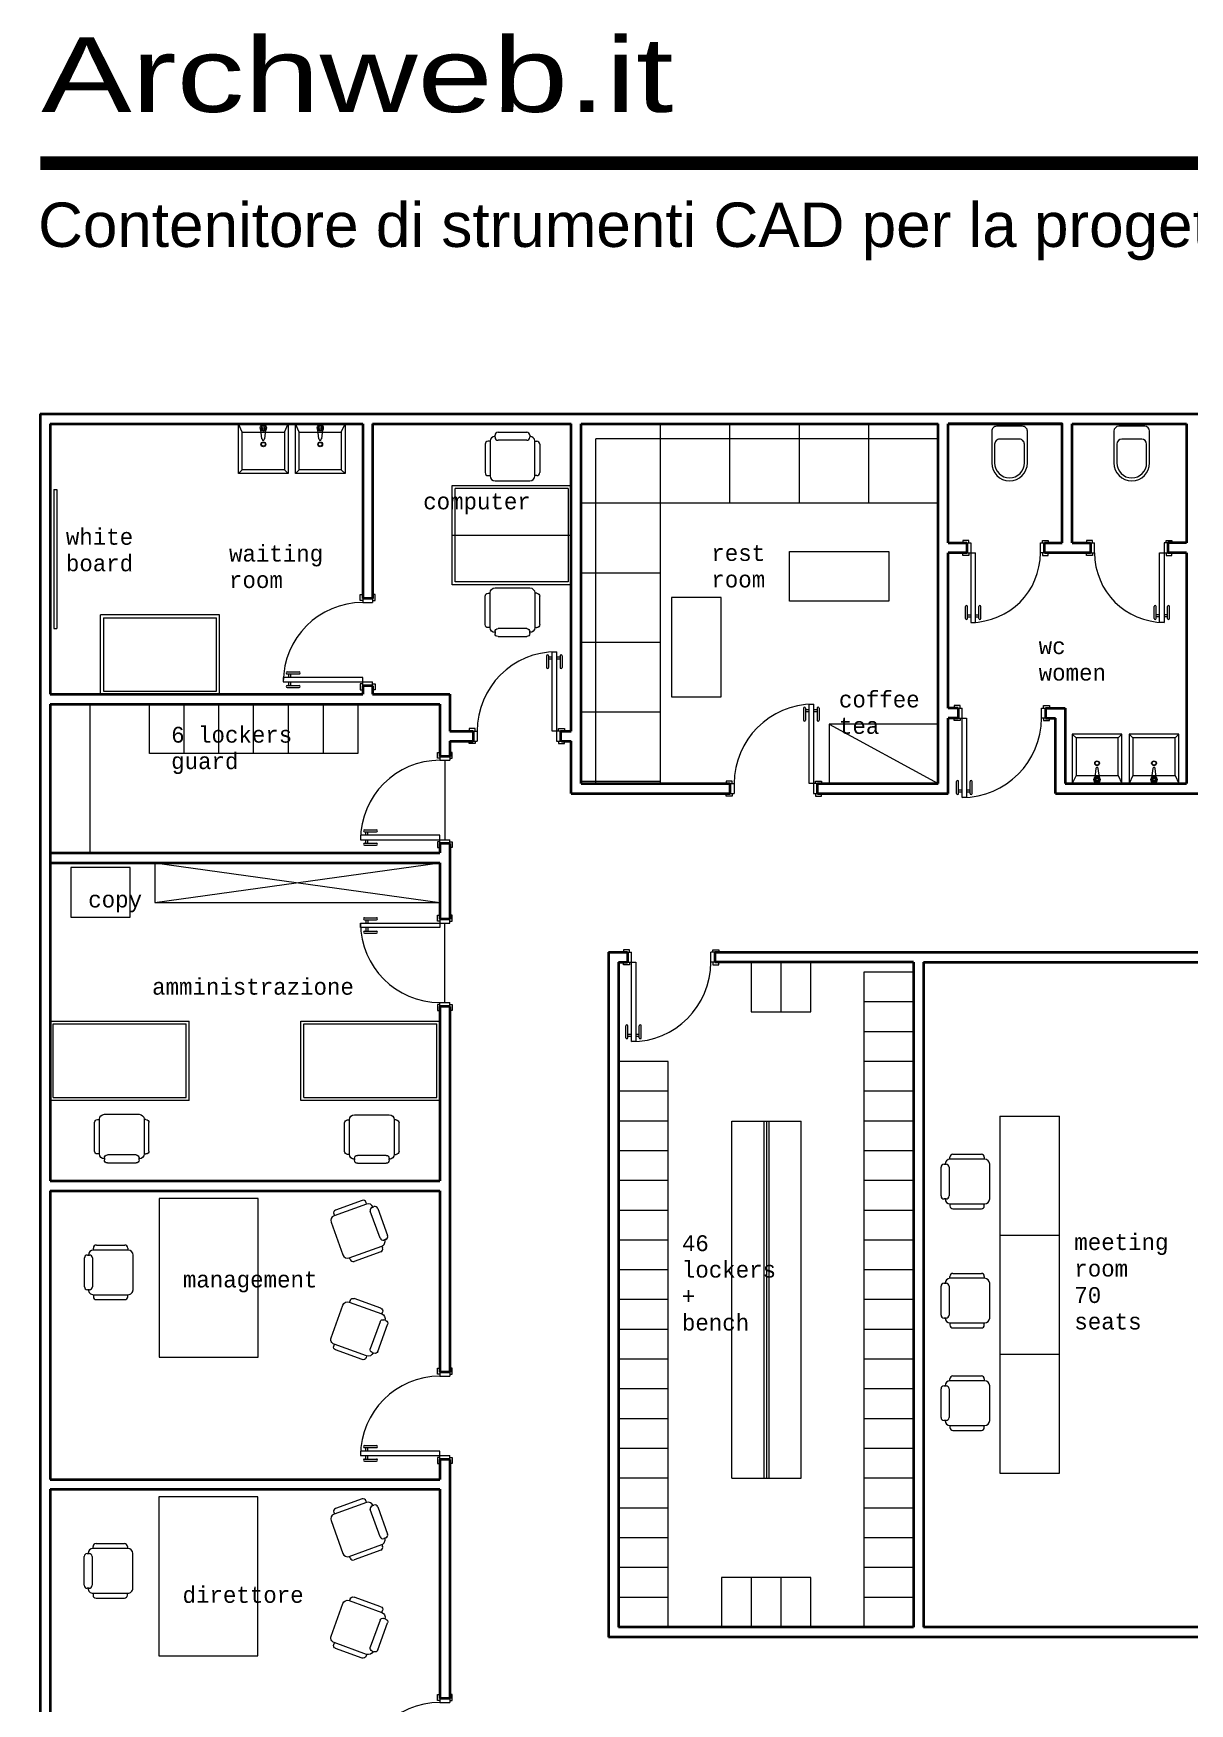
# Model space of a CAD drawing. Header units: millimetres. Extents: x 315.9 to 351.7, y 164.8 to 191.
# Drawn here: x 315.89 to 327.54, y 174.14 to 190.97 of the extents above; entities that cross this region are included whole.
import ezdxf

# ---------------------------------------------------------------- set-up
doc = ezdxf.new("R2010")
doc.units = ezdxf.units.MM
doc.linetypes.add('DASHED2', pattern=[9.525, 6.35, -3.175])
for name, color, linetype, lineweight in [('ARREDI attrezzature - furniture', 175, 'Continuous', 9), ('MURATURA sezioni - section wall', 7, 'Continuous', 40), ('PORTE finestre - doors windows', 252, 'Continuous', 5), ('PROIEZIONI finissime - fine lines', 251, 'Continuous', 9), ('www.archweb.it - All rights reserved', 2, 'Continuous', 5)]:
    doc.layers.add(name, color=color, linetype=linetype, lineweight=lineweight)
doc.layers.add('SCRITTE - txt', color=252, linetype='Continuous')
doc.styles.add('LUCIDA', font='lucon.TTF')
doc.styles.get("Standard").update_dxf_attribs({"font": 'arial.ttf'})

msp = doc.modelspace()

# ---------------------------------------------------------------- linework, layer by layer
at = {"layer": 'ARREDI attrezzature - furniture', "ltscale": 1.2}
for p, q in [((317.998, 186.953), (317.96, 187.035)), ((318.571, 186.953), (318.533, 187.035)), ((317.998, 186.573), (317.96, 186.535)), ((318.422, 186.573), (318.46, 186.535)), ((318.571, 186.573), (318.533, 186.535)), ((318.995, 186.573), (319.033, 186.535)), ((326.4, 183.872), (326.362, 183.91)), ((326.824, 183.872), (326.862, 183.91)), ((326.974, 183.872), (326.936, 183.91)), ((327.398, 183.872), (327.436, 183.91)), ((326.4, 183.492), (326.362, 183.41)), ((326.974, 183.492), (326.936, 183.41))]:
    msp.add_line(p, q, dxfattribs=at)
at = {"layer": 'ARREDI attrezzature - furniture'}
for p, q in [((318.422, 186.953), (318.46, 187.035)), ((318.995, 186.953), (319.033, 187.035)), ((322.212, 183.41), (322.212, 187.035)), ((322.912, 186.235), (322.912, 187.035)), ((323.612, 186.235), (323.612, 187.035)), ((324.312, 186.235), (324.312, 187.035)), ((327.092, 187.011), (326.832, 187.011)), ((317.998, 186.573), (317.998, 186.953)), ((317.998, 186.953), (318.422, 186.953)), ((318.196, 186.883), (318.186, 186.975)), ((318.233, 186.974), (318.221, 186.883)), ((318.422, 186.953), (318.422, 186.573)), ((318.571, 186.573), (318.571, 186.953)), ((318.571, 186.953), (318.995, 186.953)), ((318.77, 186.883), (318.759, 186.975)), ((318.807, 186.974), (318.795, 186.883)), ((318.995, 186.953), (318.995, 186.573)), ((320.445, 186.83), (320.445, 186.544)), ((320.495, 186.86), (320.475, 186.86)), ((320.495, 186.86), (320.495, 186.51)), ((320.545, 186.9), (320.545, 186.92)), ((320.545, 186.91), (320.545, 186.91)), ((320.575, 186.95), (320.865, 186.95)), ((320.865, 186.87), (320.575, 186.87)), ((320.895, 186.92), (320.895, 186.9)), ((320.945, 186.51), (320.945, 186.86)), ((320.945, 186.86), (320.965, 186.86)), ((320.995, 186.83), (320.995, 186.544)), ((321.562, 183.41), (321.562, 186.885)), ((325.012, 186.885), (321.562, 186.885)), ((326.782, 186.961), (326.782, 186.641)), ((326.812, 186.831), (326.812, 186.641)), ((327.062, 186.881), (326.862, 186.881)), ((327.112, 186.641), (327.112, 186.831)), ((327.142, 186.641), (327.142, 186.961)), ((318.422, 186.573), (317.998, 186.573)), ((318.995, 186.573), (318.571, 186.573)), ((320.475, 186.514), (320.495, 186.514)), ((320.965, 186.514), (320.945, 186.514)), ((316.1, 186.373), (316.13, 186.373)), ((316.1, 186.373), (316.1, 184.973)), ((316.13, 186.373), (316.13, 184.973)), ((320.112, 186.413), (321.312, 186.413)), ((320.112, 185.413), (320.112, 186.413)), ((320.142, 185.443), (320.142, 186.383)), ((321.282, 186.383), (320.142, 186.383)), ((320.545, 186.46), (320.895, 186.46)), ((321.282, 186.383), (321.282, 185.443)), ((321.312, 185.413), (321.312, 186.413)), ((325.012, 186.235), (321.412, 186.235)), ((320.112, 185.913), (321.312, 185.913)), ((321.412, 185.535), (322.212, 185.535)), ((321.312, 185.413), (320.112, 185.413)), ((321.282, 185.443), (320.142, 185.443)), ((320.475, 185.328), (320.495, 185.328)), ((320.495, 184.982), (320.495, 185.332)), ((320.545, 185.382), (320.895, 185.382)), ((320.945, 185.332), (320.945, 184.982)), ((320.965, 185.328), (320.945, 185.328)), ((320.445, 185.012), (320.445, 185.298)), ((320.995, 185.012), (320.995, 185.298)), ((316.1, 184.973), (316.13, 184.973)), ((317.768, 185.112), (316.568, 185.112)), ((316.568, 184.312), (316.568, 185.112)), ((316.598, 185.082), (316.598, 184.342)), ((316.598, 185.082), (317.738, 185.082)), ((317.738, 184.342), (317.738, 185.082)), ((317.768, 184.312), (317.768, 185.112)), ((320.495, 184.982), (320.475, 184.982)), ((320.865, 184.972), (320.575, 184.972)), ((320.945, 184.982), (320.965, 184.982)), ((320.545, 184.942), (320.545, 184.922)), ((320.545, 184.932), (320.545, 184.932)), ((320.575, 184.892), (320.865, 184.892)), ((320.895, 184.922), (320.895, 184.942)), ((321.412, 184.835), (322.212, 184.835)), ((316.568, 184.312), (317.768, 184.312)), ((316.598, 184.342), (317.738, 184.342)), ((321.412, 184.135), (322.212, 184.135)), ((323.912, 184.01), (325.012, 183.41)), ((326.824, 183.872), (326.4, 183.872)), ((326.4, 183.872), (326.4, 183.492)), ((326.824, 183.492), (326.824, 183.872)), ((327.398, 183.872), (326.974, 183.872)), ((326.974, 183.872), (326.974, 183.492)), ((327.398, 183.492), (327.398, 183.872)), ((320.039, 183.645), (320.039, 182.845)), ((326.4, 183.492), (326.824, 183.492)), ((326.599, 183.562), (326.588, 183.47)), ((326.636, 183.471), (326.624, 183.562)), ((326.824, 183.492), (326.862, 183.41)), ((326.974, 183.492), (327.398, 183.492)), ((327.173, 183.562), (327.162, 183.47)), ((327.209, 183.471), (327.197, 183.562)), ((327.398, 183.492), (327.436, 183.41)), ((321.412, 183.435), (322.212, 183.435)), ((320.039, 181.204), (320.039, 182.004)), ((324.262, 181.51), (324.262, 174.91)), ((316.062, 181.018), (317.462, 181.018)), ((316.062, 180.218), (316.062, 181.018)), ((316.092, 180.248), (316.092, 180.988)), ((316.092, 180.988), (317.432, 180.988)), ((317.432, 180.248), (317.432, 180.988)), ((317.462, 180.218), (317.462, 181.018)), ((318.589, 180.218), (318.589, 181.018)), ((318.589, 181.018), (319.989, 181.018)), ((318.619, 180.248), (318.619, 180.988)), ((318.619, 180.988), (319.959, 180.988)), ((319.959, 180.248), (319.959, 180.988)), ((319.989, 180.218), (319.989, 181.018)), ((321.789, 180.61), (321.789, 174.91)), ((317.462, 180.218), (316.062, 180.218)), ((316.092, 180.248), (317.432, 180.248)), ((319.989, 180.218), (318.589, 180.218)), ((318.619, 180.248), (319.959, 180.248)), ((316.508, 179.708), (316.508, 179.994)), ((316.538, 180.024), (316.558, 180.024)), ((316.558, 179.678), (316.558, 180.028)), ((316.608, 180.078), (316.958, 180.078)), ((317.008, 180.028), (317.008, 179.678)), ((317.027, 180.024), (317.008, 180.024)), ((317.057, 179.708), (317.057, 179.994)), ((319.028, 179.704), (319.028, 179.991)), ((319.058, 180.021), (319.078, 180.021)), ((319.078, 179.674), (319.078, 180.024)), ((319.128, 180.074), (319.478, 180.074)), ((319.528, 180.024), (319.528, 179.674)), ((319.548, 180.021), (319.528, 180.021)), ((319.578, 179.704), (319.578, 179.991)), ((322.931, 180.01), (323.631, 180.01)), ((322.931, 176.41), (322.931, 180.01)), ((323.258, 176.41), (323.258, 180.01)), ((323.283, 176.41), (323.283, 180.01)), ((323.308, 176.41), (323.308, 180.01)), ((323.631, 176.41), (323.631, 180.01)), ((325.632, 180.06), (325.632, 176.46)), ((325.632, 180.06), (326.232, 180.06)), ((326.232, 176.46), (326.232, 180.06)), ((316.558, 179.678), (316.538, 179.678)), ((316.608, 179.638), (316.608, 179.618)), ((316.608, 179.628), (316.608, 179.628)), ((316.928, 179.668), (316.638, 179.668)), ((316.638, 179.588), (316.928, 179.588)), ((316.958, 179.618), (316.958, 179.638)), ((317.008, 179.678), (317.027, 179.678)), ((319.078, 179.674), (319.058, 179.674)), ((319.128, 179.634), (319.128, 179.614)), ((319.128, 179.624), (319.128, 179.624)), ((319.448, 179.664), (319.158, 179.664)), ((319.158, 179.584), (319.448, 179.584)), ((319.478, 179.614), (319.478, 179.634)), ((319.528, 179.674), (319.548, 179.674)), ((325.13, 179.625), (325.13, 179.645)), ((325.48, 179.625), (325.13, 179.625)), ((325.16, 179.675), (325.446, 179.675)), ((325.476, 179.645), (325.476, 179.625)), ((325.04, 179.255), (325.04, 179.545)), ((325.07, 179.575), (325.09, 179.575)), ((325.12, 179.545), (325.12, 179.255)), ((325.53, 179.225), (325.53, 179.575)), ((318.919, 179.074), (318.926, 179.056)), ((319.251, 179.173), (318.922, 179.054)), ((319.206, 179.21), (318.937, 179.113)), ((319.251, 179.173), (319.245, 179.192)), ((319.387, 178.829), (319.288, 179.102)), ((319.306, 179.14), (319.325, 179.147)), ((319.315, 179.143), (319.315, 179.143)), ((319.363, 179.129), (319.462, 178.856)), ((325.09, 179.225), (325.07, 179.225)), ((325.08, 179.225), (325.08, 179.225)), ((325.13, 179.175), (325.48, 179.175)), ((325.13, 179.175), (325.13, 179.155)), ((325.16, 179.125), (325.446, 179.125)), ((325.476, 179.155), (325.476, 179.175)), ((318.892, 178.99), (319.011, 178.661)), ((316.527, 178.76), (316.813, 178.76)), ((319.075, 178.631), (319.404, 178.75)), ((319.404, 178.75), (319.411, 178.732)), ((319.444, 178.818), (319.425, 178.811)), ((325.632, 178.86), (326.232, 178.86)), ((316.407, 178.34), (316.407, 178.63)), ((316.437, 178.66), (316.457, 178.66)), ((316.487, 178.63), (316.487, 178.34)), ((316.497, 178.71), (316.497, 178.73)), ((316.847, 178.71), (316.497, 178.71)), ((316.843, 178.73), (316.843, 178.71)), ((316.897, 178.31), (316.897, 178.66)), ((319.086, 178.614), (319.079, 178.632)), ((319.393, 178.693), (319.124, 178.596)), ((325.13, 178.425), (325.13, 178.445)), ((325.48, 178.425), (325.13, 178.425)), ((325.16, 178.475), (325.446, 178.475)), ((325.476, 178.445), (325.476, 178.425)), ((316.457, 178.31), (316.437, 178.31)), ((316.447, 178.31), (316.447, 178.31)), ((316.497, 178.26), (316.847, 178.26)), ((316.497, 178.26), (316.497, 178.24)), ((316.843, 178.24), (316.843, 178.26)), ((325.04, 178.055), (325.04, 178.345)), ((325.07, 178.375), (325.09, 178.375)), ((325.12, 178.345), (325.12, 178.055)), ((325.53, 178.025), (325.53, 178.375)), ((316.527, 178.21), (316.813, 178.21)), ((318.892, 177.826), (319.011, 178.155)), ((319.075, 178.185), (319.404, 178.066)), ((319.086, 178.203), (319.079, 178.184)), ((319.393, 178.123), (319.124, 178.221)), ((319.404, 178.066), (319.411, 178.085)), ((319.387, 177.988), (319.288, 177.715)), ((319.363, 177.688), (319.462, 177.961)), ((319.444, 177.999), (319.425, 178.006)), ((325.09, 178.025), (325.07, 178.025)), ((325.08, 178.025), (325.08, 178.025)), ((325.13, 177.975), (325.48, 177.975)), ((325.13, 177.975), (325.13, 177.955)), ((325.16, 177.925), (325.446, 177.925)), ((325.476, 177.955), (325.476, 177.975)), ((318.919, 177.742), (318.926, 177.761)), ((319.251, 177.643), (318.922, 177.762)), ((319.206, 177.607), (318.937, 177.704)), ((319.251, 177.643), (319.245, 177.625)), ((319.306, 177.677), (319.325, 177.67)), ((319.315, 177.673), (319.315, 177.673)), ((325.632, 177.66), (326.232, 177.66)), ((325.13, 177.392), (325.13, 177.412)), ((325.48, 177.392), (325.13, 177.392)), ((325.16, 177.442), (325.446, 177.442)), ((325.476, 177.412), (325.476, 177.392)), ((325.04, 177.022), (325.04, 177.312)), ((325.07, 177.342), (325.09, 177.342)), ((325.12, 177.312), (325.12, 177.022)), ((325.53, 176.992), (325.53, 177.342)), ((325.09, 176.992), (325.07, 176.992)), ((325.08, 176.992), (325.08, 176.992)), ((325.13, 176.942), (325.48, 176.942)), ((325.13, 176.942), (325.13, 176.922)), ((325.16, 176.892), (325.446, 176.892)), ((325.476, 176.922), (325.476, 176.942)), ((322.931, 176.41), (323.631, 176.41)), ((325.632, 176.46), (326.232, 176.46)), ((318.919, 176.067), (318.926, 176.048)), ((319.251, 176.166), (318.922, 176.047)), ((319.206, 176.202), (318.937, 176.105)), ((319.251, 176.166), (319.245, 176.184)), ((319.387, 175.821), (319.288, 176.094)), ((319.306, 176.132), (319.325, 176.139)), ((319.315, 176.136), (319.315, 176.136)), ((319.363, 176.121), (319.462, 175.848)), ((318.892, 175.983), (319.011, 175.653)), ((316.494, 175.702), (316.494, 175.722)), ((316.524, 175.752), (316.81, 175.752)), ((316.84, 175.722), (316.84, 175.702)), ((319.075, 175.623), (319.404, 175.743)), ((319.404, 175.743), (319.411, 175.724)), ((319.444, 175.81), (319.425, 175.803)), ((316.404, 175.332), (316.404, 175.622)), ((316.434, 175.652), (316.454, 175.652)), ((316.484, 175.622), (316.484, 175.332)), ((316.844, 175.702), (316.494, 175.702)), ((316.894, 175.302), (316.894, 175.652)), ((319.086, 175.606), (319.079, 175.625)), ((319.393, 175.685), (319.124, 175.588)), ((316.454, 175.302), (316.434, 175.302)), ((316.444, 175.302), (316.444, 175.302)), ((316.494, 175.252), (316.844, 175.252)), ((316.494, 175.252), (316.494, 175.232)), ((316.524, 175.202), (316.81, 175.202)), ((316.84, 175.232), (316.84, 175.252)), ((319.393, 175.116), (319.124, 175.213)), ((318.892, 174.819), (319.011, 175.148)), ((319.075, 175.178), (319.404, 175.059)), ((319.086, 175.195), (319.079, 175.177)), ((319.404, 175.059), (319.411, 175.077)), ((319.387, 174.98), (319.288, 174.707)), ((319.363, 174.68), (319.462, 174.953)), ((319.444, 174.991), (319.425, 174.998)), ((318.919, 174.735), (318.926, 174.753)), ((319.251, 174.636), (318.922, 174.755)), ((319.206, 174.599), (318.937, 174.696)), ((319.251, 174.636), (319.245, 174.617)), ((319.306, 174.669), (319.325, 174.662)), ((319.315, 174.666), (319.315, 174.666))]:
    msp.add_line(p, q, dxfattribs=at)
at = {"layer": 'ARREDI attrezzature - furniture', "linetype": 'Continuous'}
for p, q in [((316.462, 184.212), (316.462, 182.712)), ((318.812, 184.212), (318.812, 183.712)), ((317.115, 182.212), (319.989, 182.612)), ((317.115, 182.612), (317.115, 182.212)), ((317.115, 182.612), (319.989, 182.212)), ((317.115, 182.212), (319.989, 182.212))]:
    msp.add_line(p, q, dxfattribs=at)
at = {"layer": 'ARREDI attrezzature - furniture'}
for points in [[(318.46, 187.035), (318.46, 186.535), (317.96, 186.535), (317.96, 187.035)], [(318.195, 187.014), (318.187, 186.987), (318.21, 186.97), (318.233, 186.987), (318.224, 187.014)], [(319.033, 187.035), (319.033, 186.535), (318.533, 186.535), (318.533, 187.035)], [(318.769, 187.014), (318.76, 186.987), (318.783, 186.97), (318.806, 186.987), (318.797, 187.014)], [(323.514, 185.748), (324.514, 185.748), (324.514, 185.248), (323.514, 185.248)], [(322.323, 185.286), (322.323, 184.286), (322.823, 184.286), (322.823, 185.286)], [(323.912, 184.01), (323.912, 183.41), (325.012, 183.41), (325.012, 184.01)], [(326.862, 183.41), (326.862, 183.91), (326.362, 183.91), (326.362, 183.41)], [(327.436, 183.41), (327.436, 183.91), (326.936, 183.91), (326.936, 183.41)], [(326.598, 183.431), (326.589, 183.458), (326.612, 183.475), (326.635, 183.458), (326.626, 183.431)], [(327.172, 183.431), (327.163, 183.458), (327.186, 183.475), (327.209, 183.458), (327.2, 183.431)], [(316.269, 182.066), (316.869, 182.066), (316.869, 182.566), (316.269, 182.566)], [(317.159, 177.63), (318.159, 177.63), (318.159, 179.23), (317.159, 179.23)], [(317.156, 174.622), (318.156, 174.622), (318.156, 176.222), (317.156, 176.222)]]:
    msp.add_lwpolyline(points, close=True, dxfattribs=at)
for points in [[(325.91, 186.641), (325.91, 186.961, 0.414214), (325.86, 187.011), (325.6, 187.011, 0.414214), (325.55, 186.961), (325.55, 186.641)], [(325.88, 186.641), (325.88, 186.831, 0.414214), (325.83, 186.881), (325.63, 186.881, 0.414214), (325.58, 186.831), (325.58, 186.641)]]:
    msp.add_lwpolyline(points, format="xyb", dxfattribs=at)
at = {"layer": 'ARREDI attrezzature - furniture', "linetype": 'Continuous'}
for points in [[(318.812, 183.712), (317.062, 183.712), (317.062, 184.212), (318.812, 184.212)], [(317.412, 183.712), (317.412, 184.212)], [(317.762, 183.712), (317.762, 184.212)], [(318.112, 183.712), (318.112, 184.212)], [(318.462, 183.712), (318.462, 184.212)], [(318.812, 184.212), (319.162, 184.212), (319.162, 183.712), (318.812, 183.712)]]:
    msp.add_lwpolyline(points, dxfattribs=at)
at = {"layer": 'ARREDI attrezzature - furniture'}
for points in [[(323.726, 181.61), (323.126, 181.61), (323.126, 181.11), (323.726, 181.11)], [(323.426, 181.61), (323.426, 181.11)], [(323.726, 181.11), (323.726, 181.61)], [(324.762, 181.51), (324.262, 181.51)], [(324.262, 174.91), (324.762, 174.91), (324.762, 181.51)], [(324.762, 181.21), (324.262, 181.21)], [(324.762, 180.91), (324.262, 180.91)], [(322.289, 180.61), (321.789, 180.61)], [(321.789, 174.91), (322.289, 174.91), (322.289, 180.61)], [(324.762, 180.61), (324.262, 180.61)], [(322.289, 180.31), (321.789, 180.31)], [(324.762, 180.31), (324.262, 180.31)], [(322.289, 180.01), (321.789, 180.01)], [(324.762, 180.01), (324.262, 180.01)], [(322.289, 179.71), (321.789, 179.71)], [(324.762, 179.71), (324.262, 179.71)], [(322.289, 179.41), (321.789, 179.41)], [(324.762, 179.41), (324.262, 179.41)], [(322.289, 179.11), (321.789, 179.11)], [(324.762, 179.11), (324.262, 179.11)], [(322.289, 178.81), (321.789, 178.81)], [(324.762, 178.81), (324.262, 178.81)], [(322.289, 178.51), (321.789, 178.51)], [(324.762, 178.51), (324.262, 178.51)], [(322.289, 178.21), (321.789, 178.21)], [(324.762, 178.21), (324.262, 178.21)], [(322.289, 177.91), (321.789, 177.91)], [(324.762, 177.91), (324.262, 177.91)], [(322.289, 177.61), (321.789, 177.61)], [(324.762, 177.61), (324.262, 177.61)], [(322.289, 177.31), (321.789, 177.31)], [(324.762, 177.31), (324.262, 177.31)], [(322.289, 177.01), (321.789, 177.01)], [(324.762, 177.01), (324.262, 177.01)], [(322.289, 176.71), (321.789, 176.71)], [(324.762, 176.71), (324.262, 176.71)], [(322.289, 176.41), (321.789, 176.41)], [(324.762, 176.41), (324.262, 176.41)], [(322.289, 176.11), (321.789, 176.11)], [(324.762, 176.11), (324.262, 176.11)], [(322.289, 175.81), (321.789, 175.81)], [(324.762, 175.81), (324.262, 175.81)], [(322.289, 175.51), (321.789, 175.51)], [(323.726, 175.41), (322.826, 175.41), (322.826, 174.91), (323.726, 174.91)], [(323.126, 175.41), (323.126, 174.91)], [(323.426, 175.41), (323.426, 174.91)], [(323.726, 174.91), (323.726, 175.41)], [(324.762, 175.51), (324.262, 175.51)], [(322.289, 175.21), (321.789, 175.21)], [(324.762, 175.21), (324.262, 175.21)]]:
    msp.add_lwpolyline(points, dxfattribs=at)
for centre, radius in [((318.21, 186.994), 0.0309), ((318.21, 186.994), 0.0126), ((318.783, 186.994), 0.0309), ((318.783, 186.994), 0.0126), ((318.21, 186.829), 0.0238), ((318.21, 186.829), 0.019), ((318.783, 186.829), 0.0238), ((318.783, 186.829), 0.019), ((326.612, 183.616), 0.0238), ((326.612, 183.616), 0.019), ((327.186, 183.616), 0.0238), ((327.186, 183.616), 0.019), ((326.612, 183.451), 0.0309), ((326.612, 183.451), 0.0126), ((327.186, 183.451), 0.0309), ((327.186, 183.451), 0.0126)]:
    msp.add_circle(centre, radius, dxfattribs=at)
for centre, radius, start, end in [((326.832, 186.961), 0.05, 90, 180), ((327.092, 186.961), 0.05, 0, 90), ((318.209, 186.883), 0.0123, 179.5099, 359.5099), ((318.782, 186.883), 0.0123, 179.5099, 359.5099), ((326.862, 186.831), 0.05, 90, 180), ((327.062, 186.831), 0.05, 0, 90), ((325.73, 186.641), 0.18, 180, 0), ((325.73, 186.641), 0.15, 180, 0), ((326.962, 186.641), 0.18, 180, 0), ((326.962, 186.641), 0.15, 180, 0), ((326.611, 183.562), 0.0123, 0.4901, 180.4901), ((327.185, 183.562), 0.0123, 0.4901, 180.4901)]:
    msp.add_arc(centre, radius, start, end, dxfattribs=at)
for centre, major_axis, start_param, end_param in [((320.475, 186.83), (-0.0212, 0.0212), -0.785398, 0.785398), ((320.545, 186.86), (0.0354, 0.0354), 0.785398, 2.356194), ((320.575, 186.92), (-0.0212, 0.0212), -0.785398, 0.785398), ((320.575, 186.9), (-0.0212, 0.0212), 0.785398, 2.356194), ((320.865, 186.92), (-0.0212, 0.0212), 3.926991, 5.497787), ((320.865, 186.9), (0.0212, 0.0212), 3.926991, 5.497787), ((320.895, 186.86), (-0.0354, 0.0354), 3.926991, 5.497787), ((320.965, 186.83), (0.0212, 0.0212), 5.497787, 7.068583), ((320.475, 186.544), (0.0212, 0.0212), 2.356194, 3.926991), ((320.545, 186.51), (-0.0354, 0.0354), 0.785398, 2.356194), ((320.895, 186.51), (0.0354, 0.0354), 3.926991, 5.497787), ((320.965, 186.544), (-0.0212, 0.0212), 2.356194, 3.926991), ((325.13, 179.575), (-0.0354, 0.0354), -0.785398, 0.785398), ((325.16, 179.645), (-0.0212, 0.0212), -0.785398, 0.785398), ((325.446, 179.645), (0.0212, 0.0212), 5.497787, 7.068583), ((325.48, 179.575), (-0.0354, 0.0354), 3.926991, 5.497787), ((325.07, 179.545), (-0.0212, 0.0212), -0.785398, 0.785398), ((325.09, 179.545), (0.0212, 0.0212), 5.497787, 7.068583), ((325.07, 179.255), (0.0212, 0.0212), 2.356194, 3.926991), ((325.09, 179.255), (-0.0212, 0.0212), 2.356194, 3.926991), ((318.947, 179.084), (0.0212, 0.0212), 1.132612, 2.703408), ((319.216, 179.182), (0.0212, 0.0212), 5.845001, 7.415797), ((319.268, 179.126), (0.0354, 0.0354), 5.845001, 7.415797), ((319.316, 179.112), (0.0212, 0.0212), 1.132612, 2.703408), ((319.335, 179.119), (0.0212, 0.0212), 5.845001, 7.415797), ((325.13, 179.225), (-0.0354, 0.0354), 0.785398, 2.356194), ((325.16, 179.155), (0.0212, 0.0212), 2.356194, 3.926991), ((325.446, 179.155), (-0.0212, 0.0212), 2.356194, 3.926991), ((325.48, 179.225), (0.0354, 0.0354), 3.926991, 5.497787), ((318.939, 179.007), (0.0354, 0.0354), 1.132612, 2.703408), ((316.527, 178.73), (0.0212, 0.0212), 0.785398, 2.356194), ((316.813, 178.73), (-0.0212, 0.0212), 3.926991, 5.497787), ((319.415, 178.839), (0.0212, 0.0212), 2.703408, 4.274204), ((319.387, 178.797), (0.0354, 0.0354), 4.274204, 5.845001), ((319.434, 178.846), (0.0212, 0.0212), 4.274204, 5.845001), ((316.437, 178.63), (0.0212, 0.0212), 0.785398, 2.356194), ((316.497, 178.66), (0.0354, 0.0354), 0.785398, 2.356194), ((316.457, 178.63), (-0.0212, 0.0212), 3.926991, 5.497787), ((316.847, 178.66), (0.0354, 0.0354), 5.497787, 7.068583), ((319.058, 178.678), (0.0354, 0.0354), 2.703408, 4.274204), ((319.114, 178.624), (0.0212, 0.0212), 2.703408, 4.274204), ((319.383, 178.721), (0.0212, 0.0212), 4.274204, 5.845001), ((325.13, 178.375), (-0.0354, 0.0354), -0.785398, 0.785398), ((325.16, 178.445), (-0.0212, 0.0212), -0.785398, 0.785398), ((325.446, 178.445), (0.0212, 0.0212), 5.497787, 7.068583), ((325.48, 178.375), (-0.0354, 0.0354), 3.926991, 5.497787), ((316.437, 178.34), (-0.0212, 0.0212), 0.785398, 2.356194), ((316.497, 178.31), (0.0354, 0.0354), 2.356194, 3.926991), ((316.457, 178.34), (0.0212, 0.0212), 3.926991, 5.497787), ((316.527, 178.24), (-0.0212, 0.0212), 0.785398, 2.356194), ((316.813, 178.24), (0.0212, 0.0212), 3.926991, 5.497787), ((316.847, 178.31), (-0.0354, 0.0354), 2.356194, 3.926991), ((325.07, 178.345), (-0.0212, 0.0212), -0.785398, 0.785398), ((325.09, 178.345), (0.0212, 0.0212), 5.497787, 7.068583), ((325.07, 178.055), (0.0212, 0.0212), 2.356194, 3.926991), ((325.13, 178.025), (-0.0354, 0.0354), 0.785398, 2.356194), ((325.09, 178.055), (-0.0212, 0.0212), 2.356194, 3.926991), ((325.16, 177.955), (0.0212, 0.0212), 2.356194, 3.926991), ((325.446, 177.955), (-0.0212, 0.0212), 2.356194, 3.926991), ((325.48, 178.025), (0.0354, 0.0354), 3.926991, 5.497787), ((325.13, 177.342), (-0.0354, 0.0354), -0.785398, 0.785398), ((325.16, 177.412), (-0.0212, 0.0212), -0.785398, 0.785398), ((325.446, 177.412), (0.0212, 0.0212), 5.497787, 7.068583), ((325.48, 177.342), (-0.0354, 0.0354), 3.926991, 5.497787), ((325.07, 177.312), (-0.0212, 0.0212), -0.785398, 0.785398), ((325.09, 177.312), (0.0212, 0.0212), 5.497787, 7.068583), ((325.07, 177.022), (0.0212, 0.0212), 2.356194, 3.926991), ((325.13, 176.992), (-0.0354, 0.0354), 0.785398, 2.356194), ((325.09, 177.022), (-0.0212, 0.0212), 2.356194, 3.926991), ((325.16, 176.922), (0.0212, 0.0212), 2.356194, 3.926991), ((325.446, 176.922), (-0.0212, 0.0212), 2.356194, 3.926991), ((325.48, 176.992), (0.0354, 0.0354), 3.926991, 5.497787), ((318.939, 176), (0.0354, 0.0354), 1.132612, 2.703408), ((318.947, 176.077), (0.0212, 0.0212), 1.132612, 2.703408), ((319.216, 176.174), (0.0212, 0.0212), 5.845001, 7.415797), ((319.268, 176.119), (0.0354, 0.0354), 5.845001, 7.415797), ((319.316, 176.104), (0.0212, 0.0212), 1.132612, 2.703408), ((319.335, 176.111), (0.0212, 0.0212), 5.845001, 7.415797), ((316.524, 175.722), (0.0212, 0.0212), 0.785398, 2.356194), ((316.81, 175.722), (-0.0212, 0.0212), 3.926991, 5.497787), ((319.415, 175.831), (0.0212, 0.0212), 2.703408, 4.274204), ((319.383, 175.714), (0.0212, 0.0212), 4.274204, 5.845001), ((319.387, 175.79), (0.0354, 0.0354), 4.274204, 5.845001), ((319.434, 175.838), (0.0212, 0.0212), 4.274204, 5.845001), ((316.434, 175.622), (0.0212, 0.0212), 0.785398, 2.356194), ((316.494, 175.652), (0.0354, 0.0354), 0.785398, 2.356194), ((316.454, 175.622), (-0.0212, 0.0212), 3.926991, 5.497787), ((316.844, 175.652), (0.0354, 0.0354), 5.497787, 7.068583), ((319.058, 175.67), (0.0354, 0.0354), 2.703408, 4.274204), ((319.114, 175.616), (0.0212, 0.0212), 2.703408, 4.274204), ((316.434, 175.332), (-0.0212, 0.0212), 0.785398, 2.356194), ((316.494, 175.302), (0.0354, 0.0354), 2.356194, 3.926991), ((316.454, 175.332), (0.0212, 0.0212), 3.926991, 5.497787), ((316.524, 175.232), (-0.0212, 0.0212), 0.785398, 2.356194), ((316.81, 175.232), (0.0212, 0.0212), 3.926991, 5.497787), ((316.844, 175.302), (-0.0354, 0.0354), 2.356194, 3.926991)]:
    msp.add_ellipse(centre, major_axis=major_axis, ratio=1, start_param=start_param, end_param=end_param, dxfattribs=at)
at = {"layer": 'ARREDI attrezzature - furniture', "extrusion": (0, 0, -1)}
for centre, major_axis, start_param, end_param in [((320.475, 185.298), (-0.0212, 0.0212), 5.497787, 7.068583), ((320.545, 185.332), (0.0354, 0.0354), 3.926991, 5.497787), ((320.895, 185.332), (-0.0354, 0.0354), 0.785398, 2.356194), ((320.965, 185.298), (0.0212, 0.0212), -0.785398, 0.785398), ((320.475, 185.012), (0.0212, 0.0212), 2.356194, 3.926991), ((320.545, 184.982), (-0.0354, 0.0354), 3.926991, 5.497787), ((320.575, 184.942), (0.0212, 0.0212), 3.926991, 5.497787), ((320.865, 184.942), (-0.0212, 0.0212), 0.785398, 2.356194), ((320.895, 184.982), (0.0354, 0.0354), 0.785398, 2.356194), ((320.965, 185.012), (-0.0212, 0.0212), 2.356194, 3.926991), ((320.575, 184.922), (0.0212, 0.0212), 2.356194, 3.926991), ((320.865, 184.922), (0.0212, 0.0212), 0.785398, 2.356194), ((316.538, 179.994), (-0.0212, 0.0212), 5.497787, 7.068583), ((316.608, 180.028), (-0.0354, 0.0354), 5.497787, 7.068583), ((316.958, 180.028), (-0.0354, 0.0354), 0.785398, 2.356194), ((317.027, 179.994), (0.0212, 0.0212), -0.785398, 0.785398), ((319.058, 179.991), (-0.0212, 0.0212), 5.497787, 7.068583), ((319.128, 180.024), (-0.0354, 0.0354), 5.497787, 7.068583), ((319.478, 180.024), (-0.0354, 0.0354), 0.785398, 2.356194), ((319.548, 179.991), (0.0212, 0.0212), -0.785398, 0.785398), ((316.538, 179.708), (0.0212, 0.0212), 2.356194, 3.926991), ((316.608, 179.678), (-0.0354, 0.0354), 3.926991, 5.497787), ((316.638, 179.638), (0.0212, 0.0212), 3.926991, 5.497787), ((316.638, 179.618), (0.0212, 0.0212), 2.356194, 3.926991), ((316.928, 179.638), (-0.0212, 0.0212), 0.785398, 2.356194), ((316.928, 179.618), (0.0212, 0.0212), 0.785398, 2.356194), ((316.958, 179.678), (0.0354, 0.0354), 0.785398, 2.356194), ((317.027, 179.708), (-0.0212, 0.0212), 2.356194, 3.926991), ((319.058, 179.704), (0.0212, 0.0212), 2.356194, 3.926991), ((319.128, 179.674), (-0.0354, 0.0354), 3.926991, 5.497787), ((319.158, 179.634), (0.0212, 0.0212), 3.926991, 5.497787), ((319.158, 179.614), (0.0212, 0.0212), 2.356194, 3.926991), ((319.448, 179.634), (-0.0212, 0.0212), 0.785398, 2.356194), ((319.448, 179.614), (0.0212, 0.0212), 0.785398, 2.356194), ((319.478, 179.674), (0.0354, 0.0354), 0.785398, 2.356194), ((319.548, 179.704), (-0.0212, 0.0212), 2.356194, 3.926991), ((319.058, 178.138), (-0.0354, 0.0354), 5.845001, 7.415797), ((319.114, 178.193), (-0.0212, 0.0212), 5.845001, 7.415797), ((319.383, 178.095), (-0.0212, 0.0212), 1.132612, 2.703408), ((319.387, 178.019), (-0.0354, 0.0354), 1.132612, 2.703408), ((319.415, 177.978), (-0.0212, 0.0212), 5.845001, 7.415797), ((319.434, 177.971), (-0.0212, 0.0212), 1.132612, 2.703408), ((318.939, 177.809), (-0.0354, 0.0354), 4.274204, 5.845001), ((318.947, 177.732), (-0.0212, 0.0212), 4.274204, 5.845001), ((319.216, 177.635), (-0.0212, 0.0212), 2.703408, 4.274204), ((319.268, 177.69), (-0.0354, 0.0354), 2.703408, 4.274204), ((319.316, 177.705), (-0.0212, 0.0212), 4.274204, 5.845001), ((319.335, 177.698), (-0.0212, 0.0212), 2.703408, 4.274204), ((319.114, 175.185), (-0.0212, 0.0212), 5.845001, 7.415797), ((319.058, 175.131), (-0.0354, 0.0354), 5.845001, 7.415797), ((319.383, 175.088), (-0.0212, 0.0212), 1.132612, 2.703408), ((319.387, 175.012), (-0.0354, 0.0354), 1.132612, 2.703408), ((319.415, 174.97), (-0.0212, 0.0212), 5.845001, 7.415797), ((319.434, 174.963), (-0.0212, 0.0212), 1.132612, 2.703408), ((318.939, 174.802), (-0.0354, 0.0354), 4.274204, 5.845001), ((318.947, 174.725), (-0.0212, 0.0212), 4.274204, 5.845001), ((319.316, 174.697), (-0.0212, 0.0212), 4.274204, 5.845001), ((319.216, 174.627), (-0.0212, 0.0212), 2.703408, 4.274204), ((319.268, 174.683), (-0.0354, 0.0354), 2.703408, 4.274204), ((319.335, 174.69), (-0.0212, 0.0212), 2.703408, 4.274204)]:
    msp.add_ellipse(centre, major_axis=major_axis, ratio=1, start_param=start_param, end_param=end_param, dxfattribs=at)
at = {"layer": 'MURATURA sezioni - section wall'}
for p, q in [((315.962, 187.135), (342.609, 187.135)), ((316.062, 187.035), (316.062, 184.312)), ((316.062, 187.035), (319.211, 187.035)), ((319.311, 187.035), (321.312, 187.035)), ((321.412, 187.035), (325.012, 187.035)), ((325.012, 183.41), (325.012, 187.035)), ((325.112, 185.835), (325.112, 187.035)), ((325.112, 187.035), (326.262, 187.035)), ((326.362, 185.835), (326.362, 187.035)), ((326.362, 187.035), (327.512, 187.035)), ((327.512, 187.035), (327.512, 185.835)), ((325.112, 185.835), (325.301, 185.835)), ((325.301, 185.835), (325.301, 185.735)), ((326.081, 185.835), (326.262, 185.835)), ((326.081, 185.735), (326.081, 185.835)), ((326.362, 185.835), (326.547, 185.835)), ((326.547, 185.835), (326.547, 185.735)), ((327.512, 185.835), (327.327, 185.835)), ((327.327, 185.835), (327.327, 185.735)), ((325.112, 184.171), (325.112, 185.735)), ((325.301, 185.735), (325.112, 185.735)), ((326.547, 185.735), (326.081, 185.735)), ((327.512, 185.735), (327.327, 185.735)), ((327.512, 185.735), (327.512, 183.41)), ((325.112, 183.31), (325.112, 184.071)), ((326.292, 184.071), (326.292, 183.41))]:
    msp.add_line(p, q, dxfattribs=at)
at = {"layer": 'MURATURA sezioni - section wall', "linetype": 'Continuous'}
for p, q in [((315.962, 187.135), (315.962, 169.135)), ((319.211, 187.035), (319.211, 185.275)), ((319.311, 187.035), (319.311, 185.275)), ((321.312, 183.939), (321.312, 187.035)), ((321.412, 183.41), (321.412, 187.035)), ((319.311, 185.275), (319.211, 185.275)), ((316.062, 184.312), (319.211, 184.312)), ((319.311, 184.395), (319.211, 184.395)), ((319.211, 184.395), (319.211, 184.312)), ((319.311, 184.395), (319.311, 184.312)), ((319.311, 184.312), (320.089, 184.312)), ((320.089, 184.312), (320.089, 183.939)), ((316.062, 184.212), (316.062, 179.407)), ((316.062, 184.212), (319.989, 184.212)), ((319.989, 184.212), (319.989, 183.685)), ((325.212, 184.171), (325.112, 184.171)), ((325.212, 184.171), (325.212, 184.071)), ((326.092, 184.171), (326.292, 184.171)), ((326.092, 184.171), (326.092, 184.071)), ((326.192, 184.171), (326.292, 184.171)), ((326.292, 184.171), (326.292, 183.41)), ((325.212, 184.071), (325.112, 184.071)), ((326.092, 184.071), (326.192, 184.071)), ((326.192, 183.31), (326.192, 184.071)), ((320.089, 183.939), (320.325, 183.939)), ((320.089, 183.839), (320.089, 183.753)), ((320.089, 183.839), (320.325, 183.839)), ((320.089, 183.839), (320.089, 183.685)), ((320.325, 183.939), (320.325, 183.839)), ((321.205, 183.939), (321.205, 183.839)), ((321.205, 183.939), (321.312, 183.939)), ((321.215, 183.839), (321.312, 183.839)), ((321.312, 183.31), (321.312, 183.839)), ((320.089, 183.685), (319.989, 183.685)), ((321.312, 183.31), (322.915, 183.31)), ((321.412, 183.41), (322.915, 183.41)), ((322.915, 183.31), (322.915, 183.41)), ((323.795, 183.31), (323.795, 183.41)), ((323.795, 183.41), (325.012, 183.41)), ((323.795, 183.31), (325.112, 183.31)), ((326.192, 183.31), (328.932, 183.31)), ((326.292, 183.41), (327.512, 183.41)), ((320.089, 182.805), (319.989, 182.805)), ((319.989, 182.805), (319.989, 182.712)), ((320.089, 182.805), (320.089, 182.044)), ((316.062, 182.712), (319.989, 182.712)), ((316.062, 182.612), (319.989, 182.612)), ((319.989, 182.612), (319.989, 182.044)), ((320.089, 182.044), (319.989, 182.044)), ((321.689, 181.71), (321.689, 174.81)), ((321.689, 181.71), (321.879, 181.71)), ((321.789, 181.61), (321.789, 174.91)), ((321.789, 181.61), (321.879, 181.61)), ((321.879, 181.71), (321.879, 181.61)), ((322.759, 181.71), (322.759, 181.61)), ((322.759, 181.71), (327.895, 181.71)), ((324.762, 181.61), (322.759, 181.61)), ((324.762, 181.61), (324.762, 174.91)), ((324.862, 181.61), (327.895, 181.61)), ((324.862, 181.61), (324.862, 174.91)), ((320.089, 181.164), (319.989, 181.164)), ((319.989, 181.164), (319.989, 179.407)), ((320.089, 181.164), (320.089, 177.479)), ((316.062, 179.407), (319.989, 179.407)), ((316.062, 179.307), (319.989, 179.307)), ((316.062, 179.307), (316.062, 176.399)), ((319.989, 179.307), (319.989, 177.479)), ((320.089, 177.479), (319.989, 177.479)), ((320.089, 176.599), (319.989, 176.599)), ((319.989, 176.599), (319.989, 176.399)), ((320.089, 176.599), (320.089, 174.19)), ((316.062, 176.399), (319.989, 176.399)), ((316.062, 176.299), (319.989, 176.299)), ((316.062, 176.299), (316.062, 173.21)), ((319.989, 176.299), (319.989, 174.19)), ((324.762, 174.91), (321.789, 174.91)), ((326.612, 174.91), (324.862, 174.91)), ((327.895, 174.91), (325.212, 174.91)), ((327.895, 174.81), (321.689, 174.81)), ((320.089, 174.19), (319.989, 174.19))]:
    msp.add_line(p, q, dxfattribs=at)
at = {"layer": 'MURATURA sezioni - section wall'}
msp.add_lwpolyline([(326.262, 185.835), (326.262, 187.035), (325.112, 187.035)], dxfattribs=at)
at = {"layer": 'PORTE finestre - doors windows'}
for p, q in [((325.321, 185.86), (325.261, 185.86)), ((325.261, 185.86), (325.261, 185.835)), ((325.261, 185.835), (325.341, 185.835)), ((325.301, 185.835), (325.301, 185.735)), ((325.321, 185.835), (325.321, 185.86)), ((325.341, 185.835), (325.341, 185.035)), ((326.041, 185.735), (326.041, 185.835)), ((326.041, 185.835), (326.121, 185.835)), ((326.061, 185.86), (326.121, 185.86)), ((326.061, 185.835), (326.061, 185.86)), ((326.081, 185.835), (326.081, 185.735)), ((326.121, 185.86), (326.121, 185.835)), ((326.567, 185.86), (326.507, 185.86)), ((326.507, 185.86), (326.507, 185.835)), ((326.507, 185.835), (326.587, 185.835)), ((326.547, 185.835), (326.547, 185.735)), ((326.567, 185.835), (326.567, 185.86)), ((326.587, 185.735), (326.587, 185.835)), ((327.367, 185.835), (327.287, 185.835)), ((327.287, 185.835), (327.287, 185.035)), ((327.307, 185.86), (327.367, 185.86)), ((327.307, 185.835), (327.307, 185.86)), ((327.327, 185.835), (327.327, 185.735)), ((327.367, 185.86), (327.367, 185.835)), ((325.261, 185.71), (325.261, 185.735)), ((325.261, 185.735), (325.386, 185.735)), ((325.321, 185.71), (325.261, 185.71)), ((325.321, 185.735), (325.321, 185.71)), ((325.386, 185.035), (325.386, 185.735)), ((326.121, 185.735), (326.041, 185.735)), ((326.061, 185.735), (326.061, 185.71)), ((326.061, 185.71), (326.121, 185.71)), ((326.121, 185.71), (326.121, 185.735)), ((326.507, 185.71), (326.507, 185.735)), ((326.507, 185.735), (326.587, 185.735)), ((326.567, 185.71), (326.507, 185.71)), ((326.567, 185.735), (326.567, 185.71)), ((327.242, 185.735), (327.367, 185.735)), ((327.242, 185.035), (327.242, 185.735)), ((327.307, 185.735), (327.307, 185.71)), ((327.307, 185.71), (327.367, 185.71)), ((327.367, 185.71), (327.367, 185.735)), ((319.186, 185.255), (319.186, 185.315)), ((319.186, 185.315), (319.211, 185.315)), ((319.211, 185.315), (319.211, 185.235)), ((319.311, 185.315), (319.311, 185.235)), ((319.336, 185.315), (319.311, 185.315)), ((319.336, 185.255), (319.336, 185.315)), ((319.211, 185.255), (319.186, 185.255)), ((319.311, 185.275), (319.211, 185.275)), ((319.211, 185.235), (319.311, 185.235)), ((319.311, 185.255), (319.336, 185.255)), ((325.286, 185.075), (325.286, 185.195)), ((325.306, 185.075), (325.306, 185.195)), ((325.421, 185.075), (325.421, 185.195)), ((325.441, 185.075), (325.441, 185.195)), ((327.187, 185.075), (327.187, 185.195)), ((327.207, 185.075), (327.207, 185.195)), ((327.322, 185.075), (327.322, 185.195)), ((327.342, 185.075), (327.342, 185.195)), ((325.306, 185.11), (325.341, 185.11)), ((325.306, 185.09), (325.341, 185.09)), ((325.341, 185.035), (325.386, 185.035)), ((325.386, 185.11), (325.421, 185.11)), ((325.386, 185.09), (325.421, 185.09)), ((327.242, 185.11), (327.207, 185.11)), ((327.242, 185.09), (327.207, 185.09)), ((327.287, 185.035), (327.242, 185.035)), ((327.322, 185.11), (327.287, 185.11)), ((327.322, 185.09), (327.287, 185.09)), ((321.065, 184.699), (321.065, 184.579)), ((321.085, 184.699), (321.085, 184.579)), ((321.12, 184.684), (321.085, 184.684)), ((321.12, 184.664), (321.085, 184.664)), ((321.12, 184.739), (321.165, 184.739)), ((321.12, 183.939), (321.12, 184.739)), ((321.165, 184.739), (321.165, 183.839)), ((321.2, 184.684), (321.165, 184.684)), ((321.2, 184.664), (321.165, 184.664)), ((321.2, 184.699), (321.2, 184.579)), ((321.22, 184.699), (321.22, 184.579)), ((318.411, 184.48), (318.411, 184.435)), ((319.211, 184.48), (318.411, 184.48)), ((318.451, 184.535), (318.571, 184.535)), ((318.451, 184.515), (318.571, 184.515)), ((318.466, 184.48), (318.466, 184.515)), ((318.486, 184.48), (318.486, 184.515)), ((319.211, 184.355), (319.211, 184.48)), ((318.411, 184.435), (319.311, 184.435)), ((318.451, 184.4), (318.571, 184.4)), ((318.451, 184.38), (318.571, 184.38)), ((318.466, 184.4), (318.466, 184.435)), ((318.486, 184.4), (318.486, 184.435)), ((319.186, 184.415), (319.186, 184.355)), ((319.211, 184.415), (319.186, 184.415)), ((319.186, 184.355), (319.211, 184.355)), ((319.311, 184.395), (319.211, 184.395)), ((319.311, 184.355), (319.311, 184.435)), ((319.311, 184.415), (319.336, 184.415)), ((319.336, 184.355), (319.311, 184.355)), ((319.336, 184.415), (319.336, 184.355)), ((323.655, 184.17), (323.655, 184.05)), ((323.675, 184.17), (323.675, 184.05)), ((323.71, 184.155), (323.675, 184.155)), ((323.71, 184.135), (323.675, 184.135)), ((323.71, 184.21), (323.755, 184.21)), ((323.71, 183.41), (323.71, 184.21)), ((323.755, 184.21), (323.755, 183.31)), ((323.79, 184.155), (323.755, 184.155)), ((323.79, 184.135), (323.755, 184.135)), ((323.79, 184.17), (323.79, 184.05)), ((323.81, 184.17), (323.81, 184.05)), ((325.232, 184.196), (325.172, 184.196)), ((325.172, 184.196), (325.172, 184.171)), ((325.172, 184.171), (325.252, 184.171)), ((325.212, 184.171), (325.212, 184.071)), ((325.232, 184.171), (325.232, 184.196)), ((325.252, 183.271), (325.252, 184.171)), ((326.052, 184.071), (326.052, 184.171)), ((326.052, 184.171), (326.132, 184.171)), ((326.072, 184.196), (326.132, 184.196)), ((326.072, 184.171), (326.072, 184.196)), ((326.092, 184.171), (326.092, 184.071)), ((326.132, 184.196), (326.132, 184.171)), ((320.345, 183.964), (320.285, 183.964)), ((320.285, 183.964), (320.285, 183.939)), ((320.345, 183.939), (320.345, 183.964)), ((321.185, 183.964), (321.245, 183.964)), ((321.185, 183.939), (321.185, 183.964)), ((321.245, 183.964), (321.245, 183.939)), ((325.172, 184.046), (325.172, 184.071)), ((325.172, 184.071), (325.297, 184.071)), ((325.232, 184.046), (325.172, 184.046)), ((325.232, 184.071), (325.232, 184.046)), ((325.297, 184.071), (325.297, 183.271)), ((326.132, 184.071), (326.052, 184.071)), ((326.072, 184.071), (326.072, 184.046)), ((326.072, 184.046), (326.132, 184.046)), ((326.132, 184.046), (326.132, 184.071)), ((320.285, 183.939), (320.365, 183.939)), ((320.285, 183.814), (320.285, 183.839)), ((320.285, 183.839), (320.365, 183.839)), ((320.345, 183.814), (320.285, 183.814)), ((320.325, 183.839), (320.325, 183.939)), ((320.345, 183.839), (320.345, 183.814)), ((320.365, 183.939), (320.365, 183.839)), ((321.245, 183.939), (321.12, 183.939)), ((321.165, 183.839), (321.245, 183.839)), ((321.185, 183.839), (321.185, 183.814)), ((321.185, 183.814), (321.245, 183.814)), ((321.205, 183.839), (321.205, 183.939)), ((321.245, 183.814), (321.245, 183.839)), ((319.964, 183.665), (319.964, 183.725)), ((319.964, 183.725), (319.989, 183.725)), ((319.989, 183.665), (319.964, 183.665)), ((319.989, 183.725), (319.989, 183.645)), ((320.089, 183.685), (319.989, 183.685)), ((319.989, 183.645), (320.089, 183.645)), ((320.114, 183.725), (320.089, 183.725)), ((320.089, 183.725), (320.089, 183.665)), ((320.089, 183.685), (320.089, 183.645)), ((320.089, 183.665), (320.114, 183.665)), ((320.114, 183.665), (320.114, 183.725)), ((322.935, 183.435), (322.875, 183.435)), ((322.875, 183.435), (322.875, 183.41)), ((322.875, 183.41), (322.955, 183.41)), ((322.875, 183.285), (322.875, 183.31)), ((322.875, 183.31), (322.955, 183.31)), ((322.935, 183.285), (322.875, 183.285)), ((322.915, 183.31), (322.915, 183.41)), ((322.935, 183.41), (322.935, 183.435)), ((322.935, 183.31), (322.935, 183.285)), ((322.955, 183.41), (322.955, 183.31)), ((323.835, 183.41), (323.71, 183.41)), ((323.755, 183.31), (323.835, 183.31)), ((323.775, 183.435), (323.835, 183.435)), ((323.775, 183.41), (323.775, 183.435)), ((323.775, 183.31), (323.775, 183.285)), ((323.775, 183.285), (323.835, 183.285)), ((323.795, 183.31), (323.795, 183.41)), ((323.835, 183.435), (323.835, 183.41)), ((323.835, 183.285), (323.835, 183.31)), ((325.197, 183.311), (325.197, 183.431)), ((325.217, 183.311), (325.217, 183.431)), ((325.217, 183.346), (325.252, 183.346)), ((325.217, 183.326), (325.252, 183.326)), ((325.297, 183.346), (325.332, 183.346)), ((325.297, 183.326), (325.332, 183.326)), ((325.332, 183.311), (325.332, 183.431)), ((325.352, 183.311), (325.352, 183.431)), ((325.297, 183.271), (325.252, 183.271)), ((319.229, 182.945), (319.349, 182.945)), ((319.189, 182.89), (319.189, 182.845)), ((319.989, 182.89), (319.189, 182.89)), ((319.189, 182.845), (320.089, 182.845)), ((319.229, 182.925), (319.349, 182.925)), ((319.229, 182.81), (319.349, 182.81)), ((319.229, 182.79), (319.349, 182.79)), ((319.244, 182.89), (319.244, 182.925)), ((319.244, 182.81), (319.244, 182.845)), ((319.264, 182.89), (319.264, 182.925)), ((319.264, 182.81), (319.264, 182.845)), ((319.964, 182.825), (319.964, 182.765)), ((319.989, 182.825), (319.964, 182.825)), ((319.989, 182.765), (319.989, 182.89)), ((320.089, 182.805), (319.989, 182.805)), ((320.089, 182.765), (320.089, 182.845)), ((320.089, 182.825), (320.114, 182.825)), ((320.114, 182.825), (320.114, 182.765)), ((319.964, 182.765), (319.989, 182.765)), ((320.114, 182.765), (320.089, 182.765)), ((319.189, 181.959), (319.189, 182.004)), ((319.189, 182.004), (320.089, 182.004)), ((319.989, 181.959), (319.189, 181.959)), ((319.229, 182.059), (319.349, 182.059)), ((319.229, 182.039), (319.349, 182.039)), ((319.244, 182.039), (319.244, 182.004)), ((319.244, 181.959), (319.244, 181.924)), ((319.264, 182.039), (319.264, 182.004)), ((319.264, 181.959), (319.264, 181.924)), ((319.964, 182.024), (319.964, 182.084)), ((319.964, 182.084), (319.989, 182.084)), ((319.989, 182.024), (319.964, 182.024)), ((319.989, 182.084), (319.989, 181.959)), ((320.089, 182.044), (319.989, 182.044)), ((320.089, 182.004), (320.089, 182.084)), ((320.114, 182.084), (320.089, 182.084)), ((320.089, 182.024), (320.114, 182.024)), ((320.114, 182.024), (320.114, 182.084)), ((319.229, 181.924), (319.349, 181.924)), ((319.229, 181.904), (319.349, 181.904)), ((321.899, 181.735), (321.839, 181.735)), ((321.839, 181.735), (321.839, 181.71)), ((321.839, 181.71), (321.919, 181.71)), ((321.839, 181.585), (321.839, 181.61)), ((321.839, 181.61), (321.964, 181.61)), ((321.879, 181.71), (321.879, 181.61)), ((321.899, 181.71), (321.899, 181.735)), ((321.899, 181.61), (321.899, 181.585)), ((321.919, 180.81), (321.919, 181.71)), ((321.964, 181.61), (321.964, 180.81)), ((322.799, 181.71), (322.719, 181.71)), ((322.719, 181.61), (322.719, 181.71)), ((322.799, 181.61), (322.719, 181.61)), ((322.739, 181.735), (322.799, 181.735)), ((322.739, 181.71), (322.739, 181.735)), ((322.739, 181.61), (322.739, 181.585)), ((322.759, 181.71), (322.759, 181.61)), ((322.799, 181.735), (322.799, 181.71)), ((322.799, 181.585), (322.799, 181.61)), ((321.899, 181.585), (321.839, 181.585)), ((322.739, 181.585), (322.799, 181.585)), ((319.964, 181.184), (319.964, 181.124)), ((319.989, 181.184), (319.964, 181.184)), ((319.964, 181.124), (319.989, 181.124)), ((319.989, 181.204), (320.089, 181.204)), ((319.989, 181.124), (319.989, 181.204)), ((320.089, 181.164), (319.989, 181.164)), ((320.089, 181.124), (320.089, 181.204)), ((320.089, 181.184), (320.114, 181.184)), ((320.114, 181.124), (320.089, 181.124)), ((320.114, 181.184), (320.114, 181.124)), ((321.864, 180.85), (321.864, 180.97)), ((321.884, 180.85), (321.884, 180.97)), ((321.999, 180.85), (321.999, 180.97)), ((322.019, 180.85), (322.019, 180.97)), ((321.884, 180.885), (321.919, 180.885)), ((321.884, 180.865), (321.919, 180.865)), ((321.964, 180.81), (321.919, 180.81)), ((321.964, 180.885), (321.999, 180.885)), ((321.964, 180.865), (321.999, 180.865)), ((319.964, 177.459), (319.964, 177.519)), ((319.964, 177.519), (319.989, 177.519)), ((319.989, 177.459), (319.964, 177.459)), ((319.989, 177.519), (319.989, 177.439)), ((320.089, 177.479), (319.989, 177.479)), ((319.989, 177.439), (320.089, 177.439)), ((320.089, 177.519), (320.089, 177.439)), ((320.114, 177.519), (320.089, 177.519)), ((320.089, 177.459), (320.114, 177.459)), ((320.114, 177.459), (320.114, 177.519)), ((319.229, 176.739), (319.349, 176.739)), ((319.229, 176.719), (319.349, 176.719)), ((319.244, 176.684), (319.244, 176.719)), ((319.264, 176.684), (319.264, 176.719)), ((319.189, 176.684), (319.189, 176.639)), ((319.989, 176.684), (319.189, 176.684)), ((319.189, 176.639), (320.089, 176.639)), ((319.229, 176.604), (319.349, 176.604)), ((319.229, 176.584), (319.349, 176.584)), ((319.244, 176.604), (319.244, 176.639)), ((319.264, 176.604), (319.264, 176.639)), ((319.964, 176.619), (319.964, 176.559)), ((319.989, 176.619), (319.964, 176.619)), ((319.964, 176.559), (319.989, 176.559)), ((319.989, 176.559), (319.989, 176.684)), ((320.089, 176.599), (319.989, 176.599)), ((320.089, 176.559), (320.089, 176.639)), ((320.089, 176.619), (320.114, 176.619)), ((320.114, 176.559), (320.089, 176.559)), ((320.114, 176.619), (320.114, 176.559)), ((319.964, 174.17), (319.964, 174.23)), ((319.964, 174.23), (319.989, 174.23)), ((319.989, 174.23), (319.989, 174.15)), ((320.089, 174.23), (320.089, 174.15)), ((320.114, 174.23), (320.089, 174.23)), ((320.114, 174.17), (320.114, 174.23)), ((319.989, 174.17), (319.964, 174.17)), ((320.089, 174.19), (319.989, 174.19)), ((319.989, 174.15), (320.089, 174.15)), ((320.089, 174.17), (320.114, 174.17))]:
    msp.add_line(p, q, dxfattribs=at)
for centre, start, end in [((325.296, 185.195), 0, 180), ((325.431, 185.195), 0, 180), ((327.197, 185.195), 0, 180), ((327.332, 185.195), 0, 180), ((325.296, 185.075), 180, 0), ((325.431, 185.075), 180, 0), ((327.197, 185.075), 180, 0), ((327.332, 185.075), 180, 0), ((321.075, 184.699), 0, 180), ((321.21, 184.699), 0, 180), ((318.451, 184.525), 90, 270), ((318.571, 184.525), 270, 90), ((321.075, 184.579), 180, 0), ((321.21, 184.579), 180, 0), ((318.451, 184.39), 90, 270), ((318.571, 184.39), 270, 90), ((323.665, 184.17), 0, 180), ((323.8, 184.17), 0, 180), ((323.665, 184.05), 180, 0), ((323.8, 184.05), 180, 0), ((325.207, 183.431), 0, 180), ((325.207, 183.311), 180, 0), ((325.342, 183.431), 0, 180), ((325.342, 183.311), 180, 0), ((319.229, 182.935), 90, 270), ((319.349, 182.935), 270, 90), ((319.229, 182.8), 90, 270), ((319.349, 182.8), 270, 90), ((319.229, 182.049), 90, 270), ((319.349, 182.049), 270, 90), ((319.229, 181.914), 90, 270), ((319.349, 181.914), 270, 90), ((321.874, 180.97), 0, 180), ((322.009, 180.97), 0, 180), ((321.874, 180.85), 180, 0), ((322.009, 180.85), 180, 0), ((319.229, 176.729), 90, 270), ((319.349, 176.729), 270, 90), ((319.229, 176.594), 90, 270), ((319.349, 176.594), 270, 90)]:
    msp.add_arc(centre, 0.01, start, end, dxfattribs=at)
at = {"layer": 'PROIEZIONI finissime - fine lines', "linetype": 'DASHED2', "ltscale": 1500}
for centre, radius, start, end in [((325.341, 185.735), 0.7, 270, 360), ((327.287, 185.735), 0.7, 180, 270), ((319.211, 184.435), 0.8, 90, 180), ((321.165, 183.939), 0.8, 90, 180), ((323.755, 183.41), 0.8, 90, 180), ((325.252, 184.071), 0.8, 270, 0), ((319.989, 182.845), 0.8, 90, 180), ((319.989, 182.004), 0.8, 180, 270), ((321.919, 181.61), 0.8, 270, 0), ((319.989, 176.639), 0.8, 90, 180), ((319.989, 173.35), 0.8, 90, 180)]:
    msp.add_arc(centre, radius, start, end, dxfattribs=at)
at = {"layer": 'www.archweb.it - All rights reserved', "color": 7, "ltscale": 0.02, "true_color": 0xffffff, "const_width": 0.139}
msp.add_lwpolyline([(315.962, 189.662), (351.637, 189.662)], dxfattribs=at)

# ---------------------------------------------------------------- texts
at = {"layer": 'SCRITTE - txt', "char_height": 0.16, "attachment_point": 1, "style": 'LUCIDA'}
for s, insert, width in [('computer ', (319.821, 186.334), 1.16204), ('white board', (316.22, 185.977), 0.94602), ('waiting room', (317.864, 185.808), 0.94602), ('rest\\Proom', (322.725, 185.814), 0.94602), ('wc\\Pwomen', (326.024, 184.875), 0.94602), ('coffee\\Ptea ', (324.011, 184.338), 0.94602), ('6 lockers\\Pguard', (317.281, 183.983), 1.55626), ('copy', (316.445, 182.322), 0.94602), ('amministrazione', (317.089, 181.443), 0.94602), ('46 lockers + bench', (322.428, 178.859), 0.94602), ('meeting room  70 seats', (326.383, 178.87), 0.94602), ('management', (317.399, 178.493), 0.94602), ('direttore', (317.396, 175.315), 0.94602)]:
    msp.add_mtext(s, dxfattribs=dict(at, insert=insert, width=width))
at = {"layer": 'www.archweb.it - All rights reserved', "color": 7, "width": 1.3}
msp.add_text('Archweb.it', height=0.7515, dxfattribs=at).set_placement((315.972, 190.178))
at = {"layer": 'www.archweb.it - All rights reserved', "color": 253}
msp.add_text('Contenitore di strumenti CAD per la progettazione architettonica', height=0.44733, dxfattribs=at).set_placement((315.94, 188.818))

doc.saveas('drawing.dxf')
